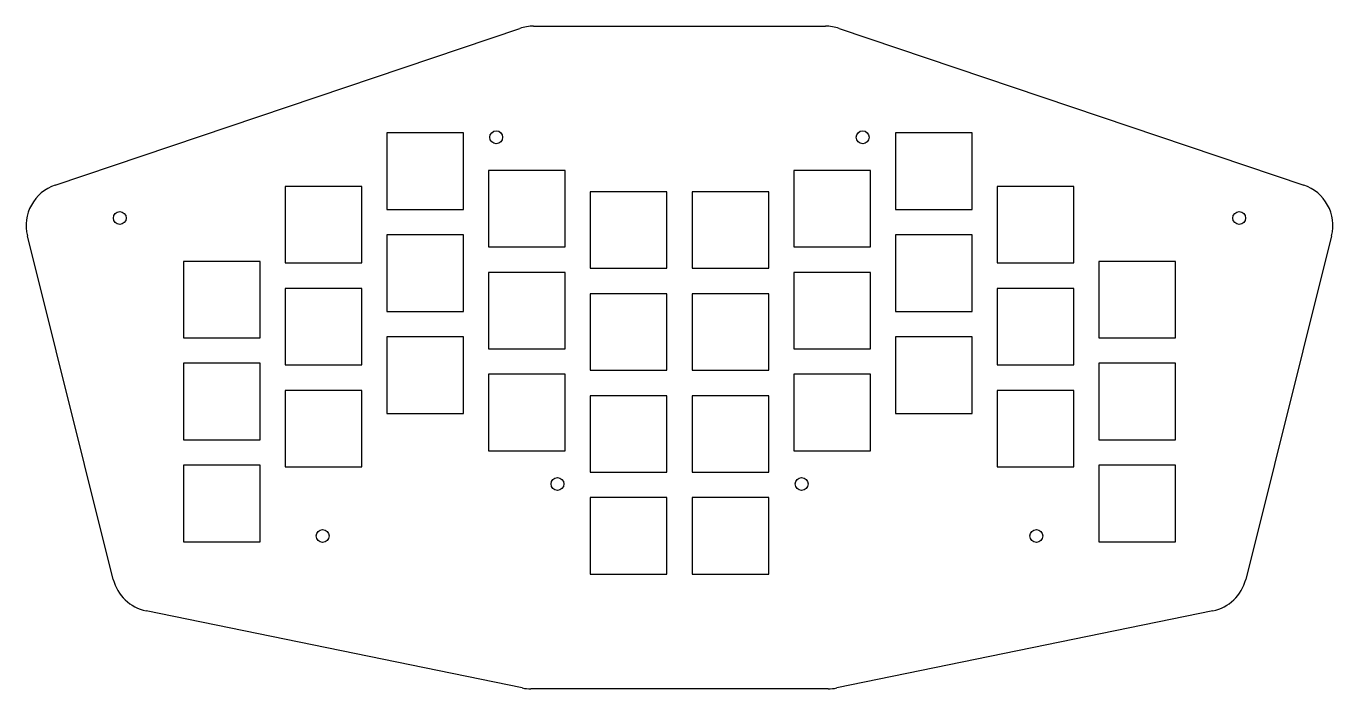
# Model space of a CAD drawing. Header units: millimetres. Extents: x 63 to 308, y -185 to -61.
import ezdxf

# ---------------------------------------------------------------- set-up
doc = ezdxf.new("R2010")
doc.units = ezdxf.units.MM

msp = doc.modelspace()

# ---------------------------------------------------------------- linework, layer by layer
for p, q in [((158.26, -60.8), (212.79, -60.8)), ((68.9, -90.49), (155.71, -61.22)), ((215.34, -61.22), (302.15, -90.49)), ((145.15, -80.75), (130.85, -80.75)), ((130.85, -80.75), (130.85, -95.05)), ((145.15, -95.05), (145.15, -80.75)), ((240.2, -80.75), (225.9, -80.75)), ((225.9, -80.75), (225.9, -95.05)), ((240.2, -95.05), (240.2, -80.75)), ((164.15, -87.75), (149.85, -87.75)), ((149.85, -87.75), (149.85, -102.05)), ((164.15, -102.05), (164.15, -87.75)), ((221.2, -87.75), (206.9, -87.75)), ((206.9, -87.75), (206.9, -102.05)), ((221.2, -102.05), (221.2, -87.75)), ((126.15, -90.75), (111.85, -90.75)), ((111.85, -90.75), (111.85, -105.05)), ((126.15, -105.05), (126.15, -90.75)), ((183.15, -91.75), (168.85, -91.75)), ((168.85, -91.75), (168.85, -106.05)), ((183.15, -106.05), (183.15, -91.75)), ((202.2, -91.75), (187.9, -91.75)), ((187.9, -91.75), (187.9, -106.05)), ((202.2, -106.05), (202.2, -91.75)), ((259.2, -90.75), (244.9, -90.75)), ((244.9, -90.75), (244.9, -105.05)), ((259.2, -105.05), (259.2, -90.75)), ((130.85, -95.05), (145.15, -95.05)), ((225.9, -95.05), (240.2, -95.05)), ((79.73, -164.16), (63.69, -100.01)), ((145.15, -99.8), (130.85, -99.8)), ((130.85, -99.8), (130.85, -114.1)), ((145.15, -114.1), (145.15, -99.8)), ((240.2, -99.8), (225.9, -99.8)), ((225.9, -99.8), (225.9, -114.1)), ((240.2, -114.1), (240.2, -99.8)), ((307.36, -100.01), (291.32, -164.16)), ((149.85, -102.05), (164.15, -102.05)), ((206.9, -102.05), (221.2, -102.05)), ((107.15, -104.75), (92.85, -104.75)), ((92.85, -104.75), (92.85, -119.05)), ((107.15, -119.05), (107.15, -104.75)), ((278.2, -104.75), (263.9, -104.75)), ((263.9, -104.75), (263.9, -119.05)), ((278.2, -119.05), (278.2, -104.75)), ((111.85, -105.05), (126.15, -105.05)), ((164.15, -106.8), (149.85, -106.8)), ((149.85, -106.8), (149.85, -121.1)), ((164.15, -121.1), (164.15, -106.8)), ((168.85, -106.05), (183.15, -106.05)), ((187.9, -106.05), (202.2, -106.05)), ((221.2, -106.8), (206.9, -106.8)), ((206.9, -106.8), (206.9, -121.1)), ((221.2, -121.1), (221.2, -106.8)), ((244.9, -105.05), (259.2, -105.05)), ((126.15, -109.8), (111.85, -109.8)), ((111.85, -109.8), (111.85, -124.1)), ((126.15, -124.1), (126.15, -109.8)), ((259.2, -109.8), (244.9, -109.8)), ((244.9, -109.8), (244.9, -124.1)), ((259.2, -124.1), (259.2, -109.8)), ((183.15, -110.8), (168.85, -110.8)), ((168.85, -110.8), (168.85, -125.1)), ((183.15, -125.1), (183.15, -110.8)), ((202.2, -110.8), (187.9, -110.8)), ((187.9, -110.8), (187.9, -125.1)), ((202.2, -125.1), (202.2, -110.8)), ((130.85, -114.1), (145.15, -114.1)), ((225.9, -114.1), (240.2, -114.1)), ((92.85, -119.05), (107.15, -119.05)), ((145.15, -118.85), (130.85, -118.85)), ((130.85, -118.85), (130.85, -133.15)), ((145.15, -133.15), (145.15, -118.85)), ((240.2, -118.85), (225.9, -118.85)), ((225.9, -118.85), (225.9, -133.15)), ((240.2, -133.15), (240.2, -118.85)), ((263.9, -119.05), (278.2, -119.05)), ((149.85, -121.1), (164.15, -121.1)), ((206.9, -121.1), (221.2, -121.1)), ((107.15, -123.8), (92.85, -123.8)), ((92.85, -123.8), (92.85, -138.1)), ((107.15, -138.1), (107.15, -123.8)), ((111.85, -124.1), (126.15, -124.1)), ((244.9, -124.1), (259.2, -124.1)), ((278.2, -123.8), (263.9, -123.8)), ((263.9, -123.8), (263.9, -138.1)), ((278.2, -138.1), (278.2, -123.8)), ((164.15, -125.85), (149.85, -125.85)), ((149.85, -125.85), (149.85, -140.15)), ((164.15, -140.15), (164.15, -125.85)), ((168.85, -125.1), (183.15, -125.1)), ((187.9, -125.1), (202.2, -125.1)), ((221.2, -125.85), (206.9, -125.85)), ((206.9, -125.85), (206.9, -140.15)), ((221.2, -140.15), (221.2, -125.85)), ((126.15, -128.85), (111.85, -128.85)), ((111.85, -128.85), (111.85, -143.15)), ((126.15, -143.15), (126.15, -128.85)), ((259.2, -128.85), (244.9, -128.85)), ((244.9, -128.85), (244.9, -143.15)), ((259.2, -143.15), (259.2, -128.85)), ((183.15, -129.85), (168.85, -129.85)), ((168.85, -129.85), (168.85, -144.15)), ((183.15, -144.15), (183.15, -129.85)), ((202.2, -129.85), (187.9, -129.85)), ((187.9, -129.85), (187.9, -144.15)), ((202.2, -144.15), (202.2, -129.85)), ((130.85, -133.15), (145.15, -133.15)), ((225.9, -133.15), (240.2, -133.15)), ((92.85, -138.1), (107.15, -138.1)), ((263.9, -138.1), (278.2, -138.1)), ((149.85, -140.15), (164.15, -140.15)), ((206.9, -140.15), (221.2, -140.15)), ((107.15, -142.85), (92.85, -142.85)), ((92.85, -142.85), (92.85, -157.15)), ((107.15, -157.15), (107.15, -142.85)), ((111.85, -143.15), (126.15, -143.15)), ((244.9, -143.15), (259.2, -143.15)), ((278.2, -142.85), (263.9, -142.85)), ((263.9, -142.85), (263.9, -157.15)), ((278.2, -157.15), (278.2, -142.85)), ((168.85, -144.15), (183.15, -144.15)), ((187.9, -144.15), (202.2, -144.15)), ((183.15, -148.9), (168.85, -148.9)), ((168.85, -148.9), (168.85, -163.2)), ((183.15, -163.2), (183.15, -148.9)), ((202.2, -148.9), (187.9, -148.9)), ((187.9, -148.9), (187.9, -163.2)), ((202.2, -163.2), (202.2, -148.9)), ((92.85, -157.15), (107.15, -157.15)), ((263.9, -157.15), (278.2, -157.15)), ((168.85, -163.2), (183.15, -163.2)), ((187.9, -163.2), (202.2, -163.2)), ((156.16, -184.46), (85.88, -170.06)), ((285.17, -170.06), (214.89, -184.46)), ((213.29, -184.62), (157.76, -184.62))]:
    msp.add_line(p, q)
for centre in [(151.28, -81.56), (219.76, -81.56), (80.95, -96.66), (290.1, -96.66), (162.72, -146.34), (208.34, -146.34), (118.85, -156.05), (252.2, -156.05)]:
    msp.add_circle(centre, 1.2)
for centre, start, end in [((158.26, -68.8), 90, 108.6336), ((212.79, -68.8), 71.3664, 90), ((71.45, -98.07), 108.6336, 194.0362), ((299.6, -98.07), 345.9638, 71.3664), ((87.49, -162.22), 194.0362, 258.4185), ((283.56, -162.22), 281.5815, 345.9638), ((157.76, -176.62), 258.4185, 270), ((213.29, -176.62), 270, 281.5815)]:
    msp.add_arc(centre, 8, start, end)

doc.saveas('drawing.dxf')
